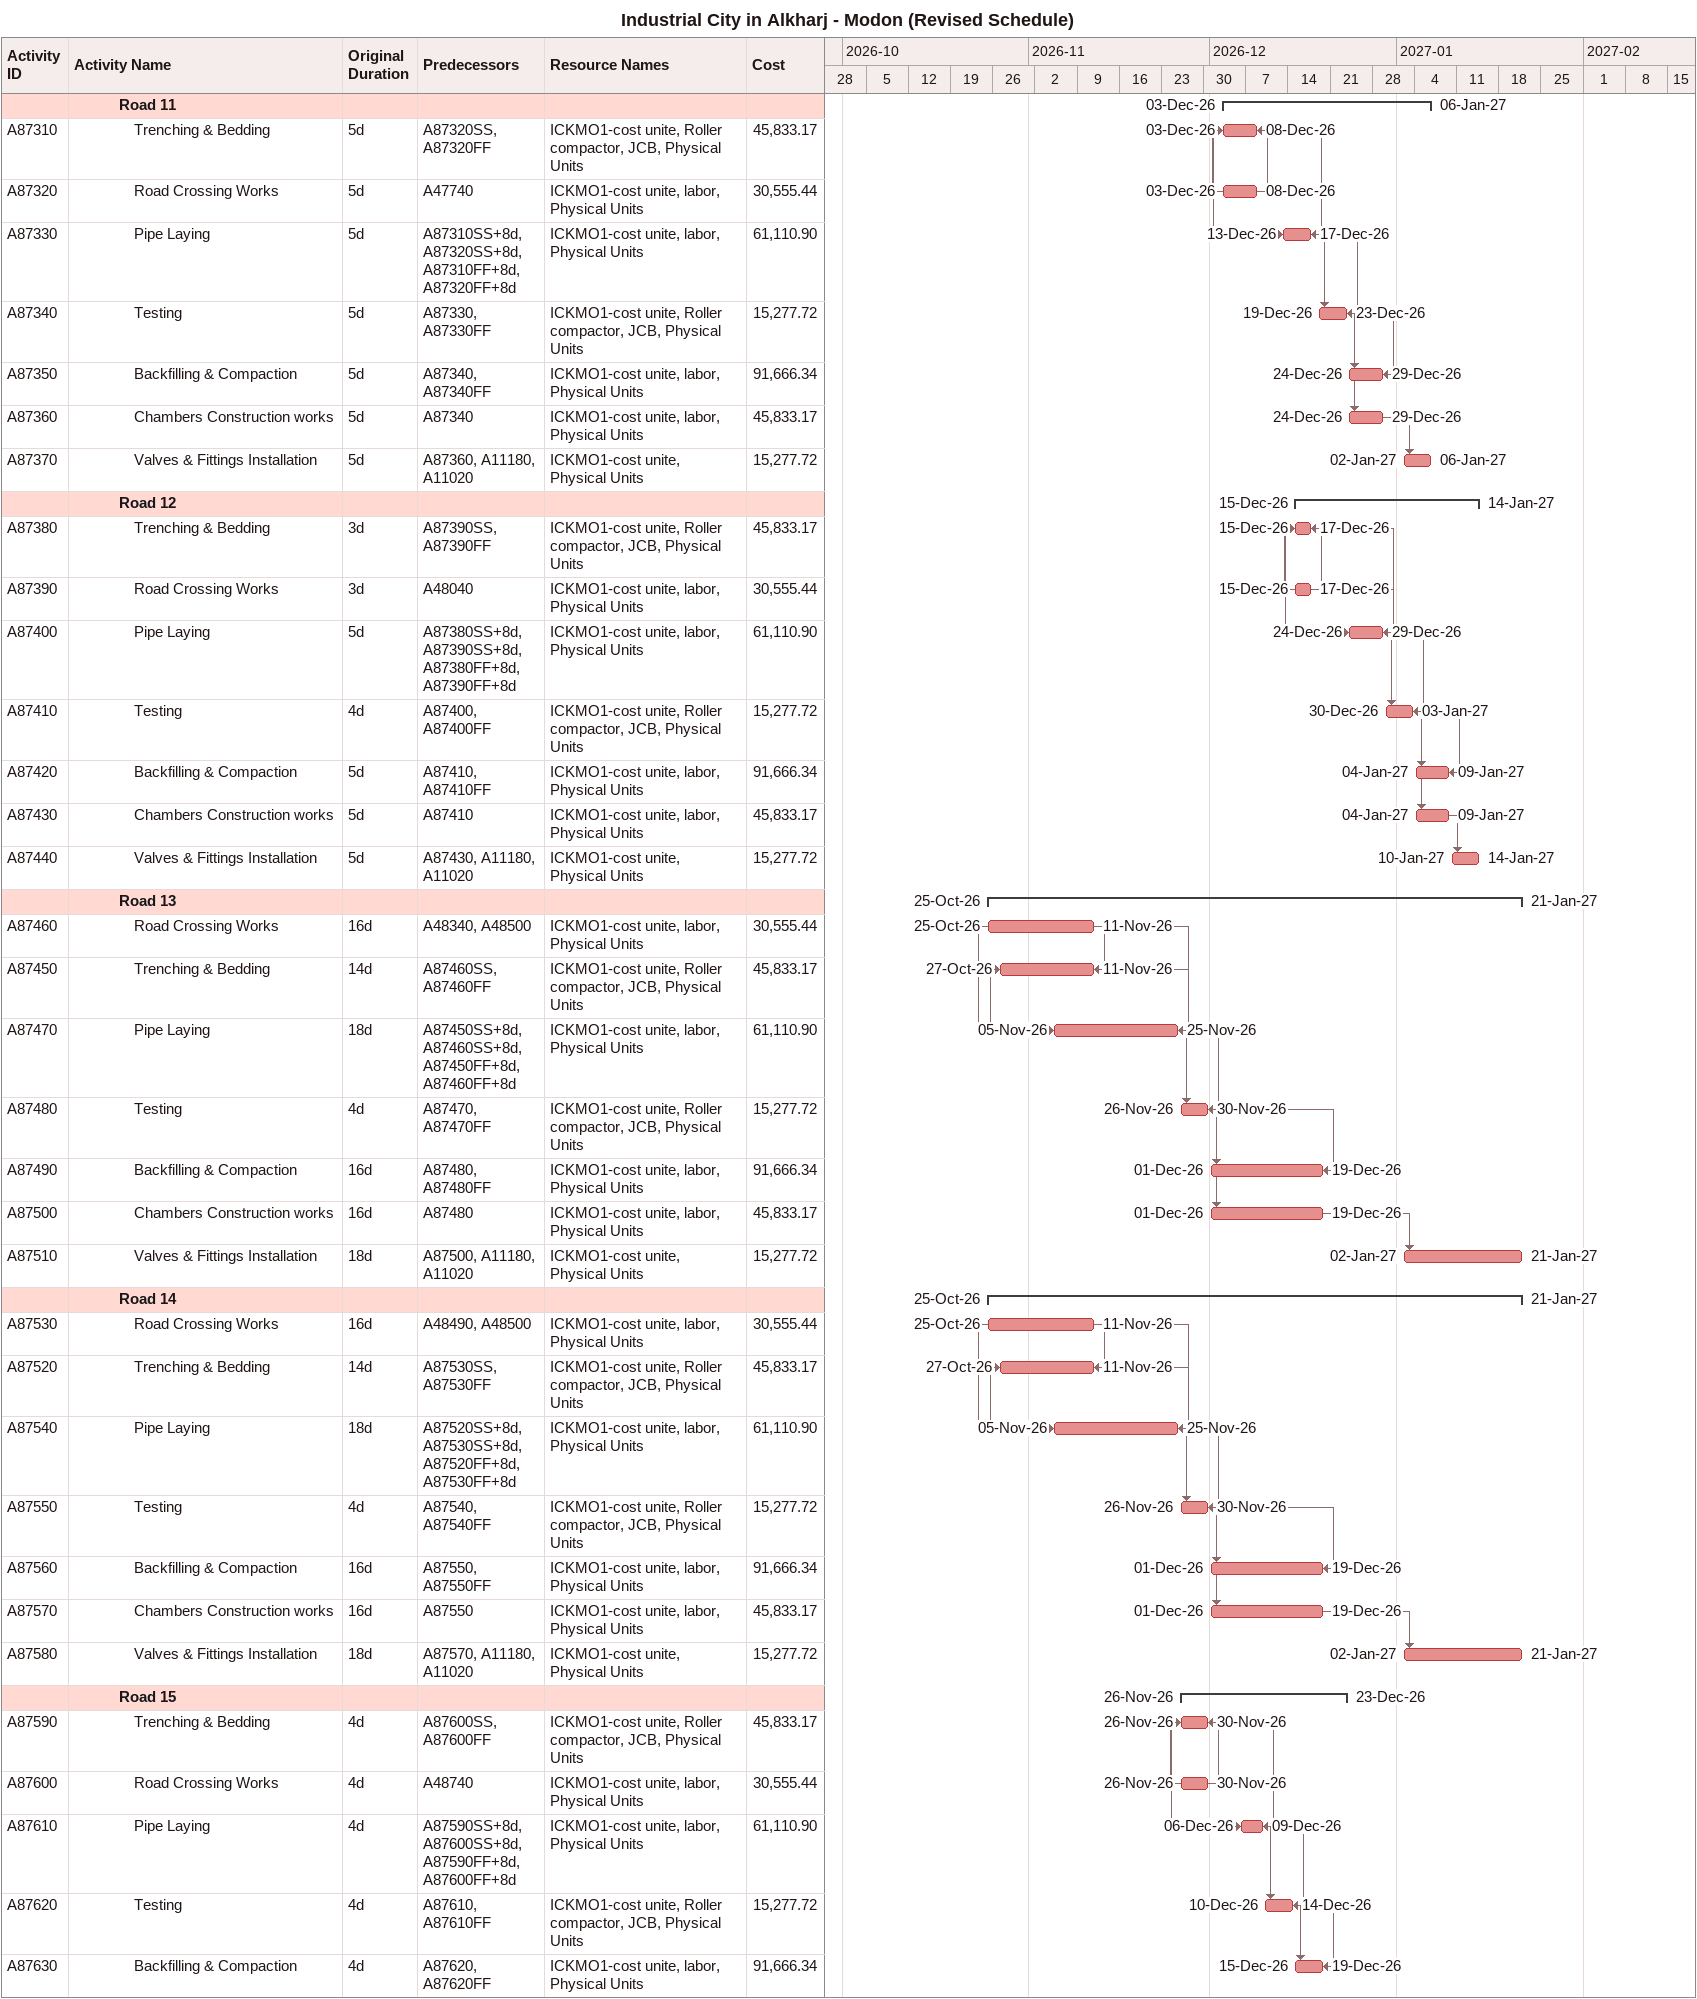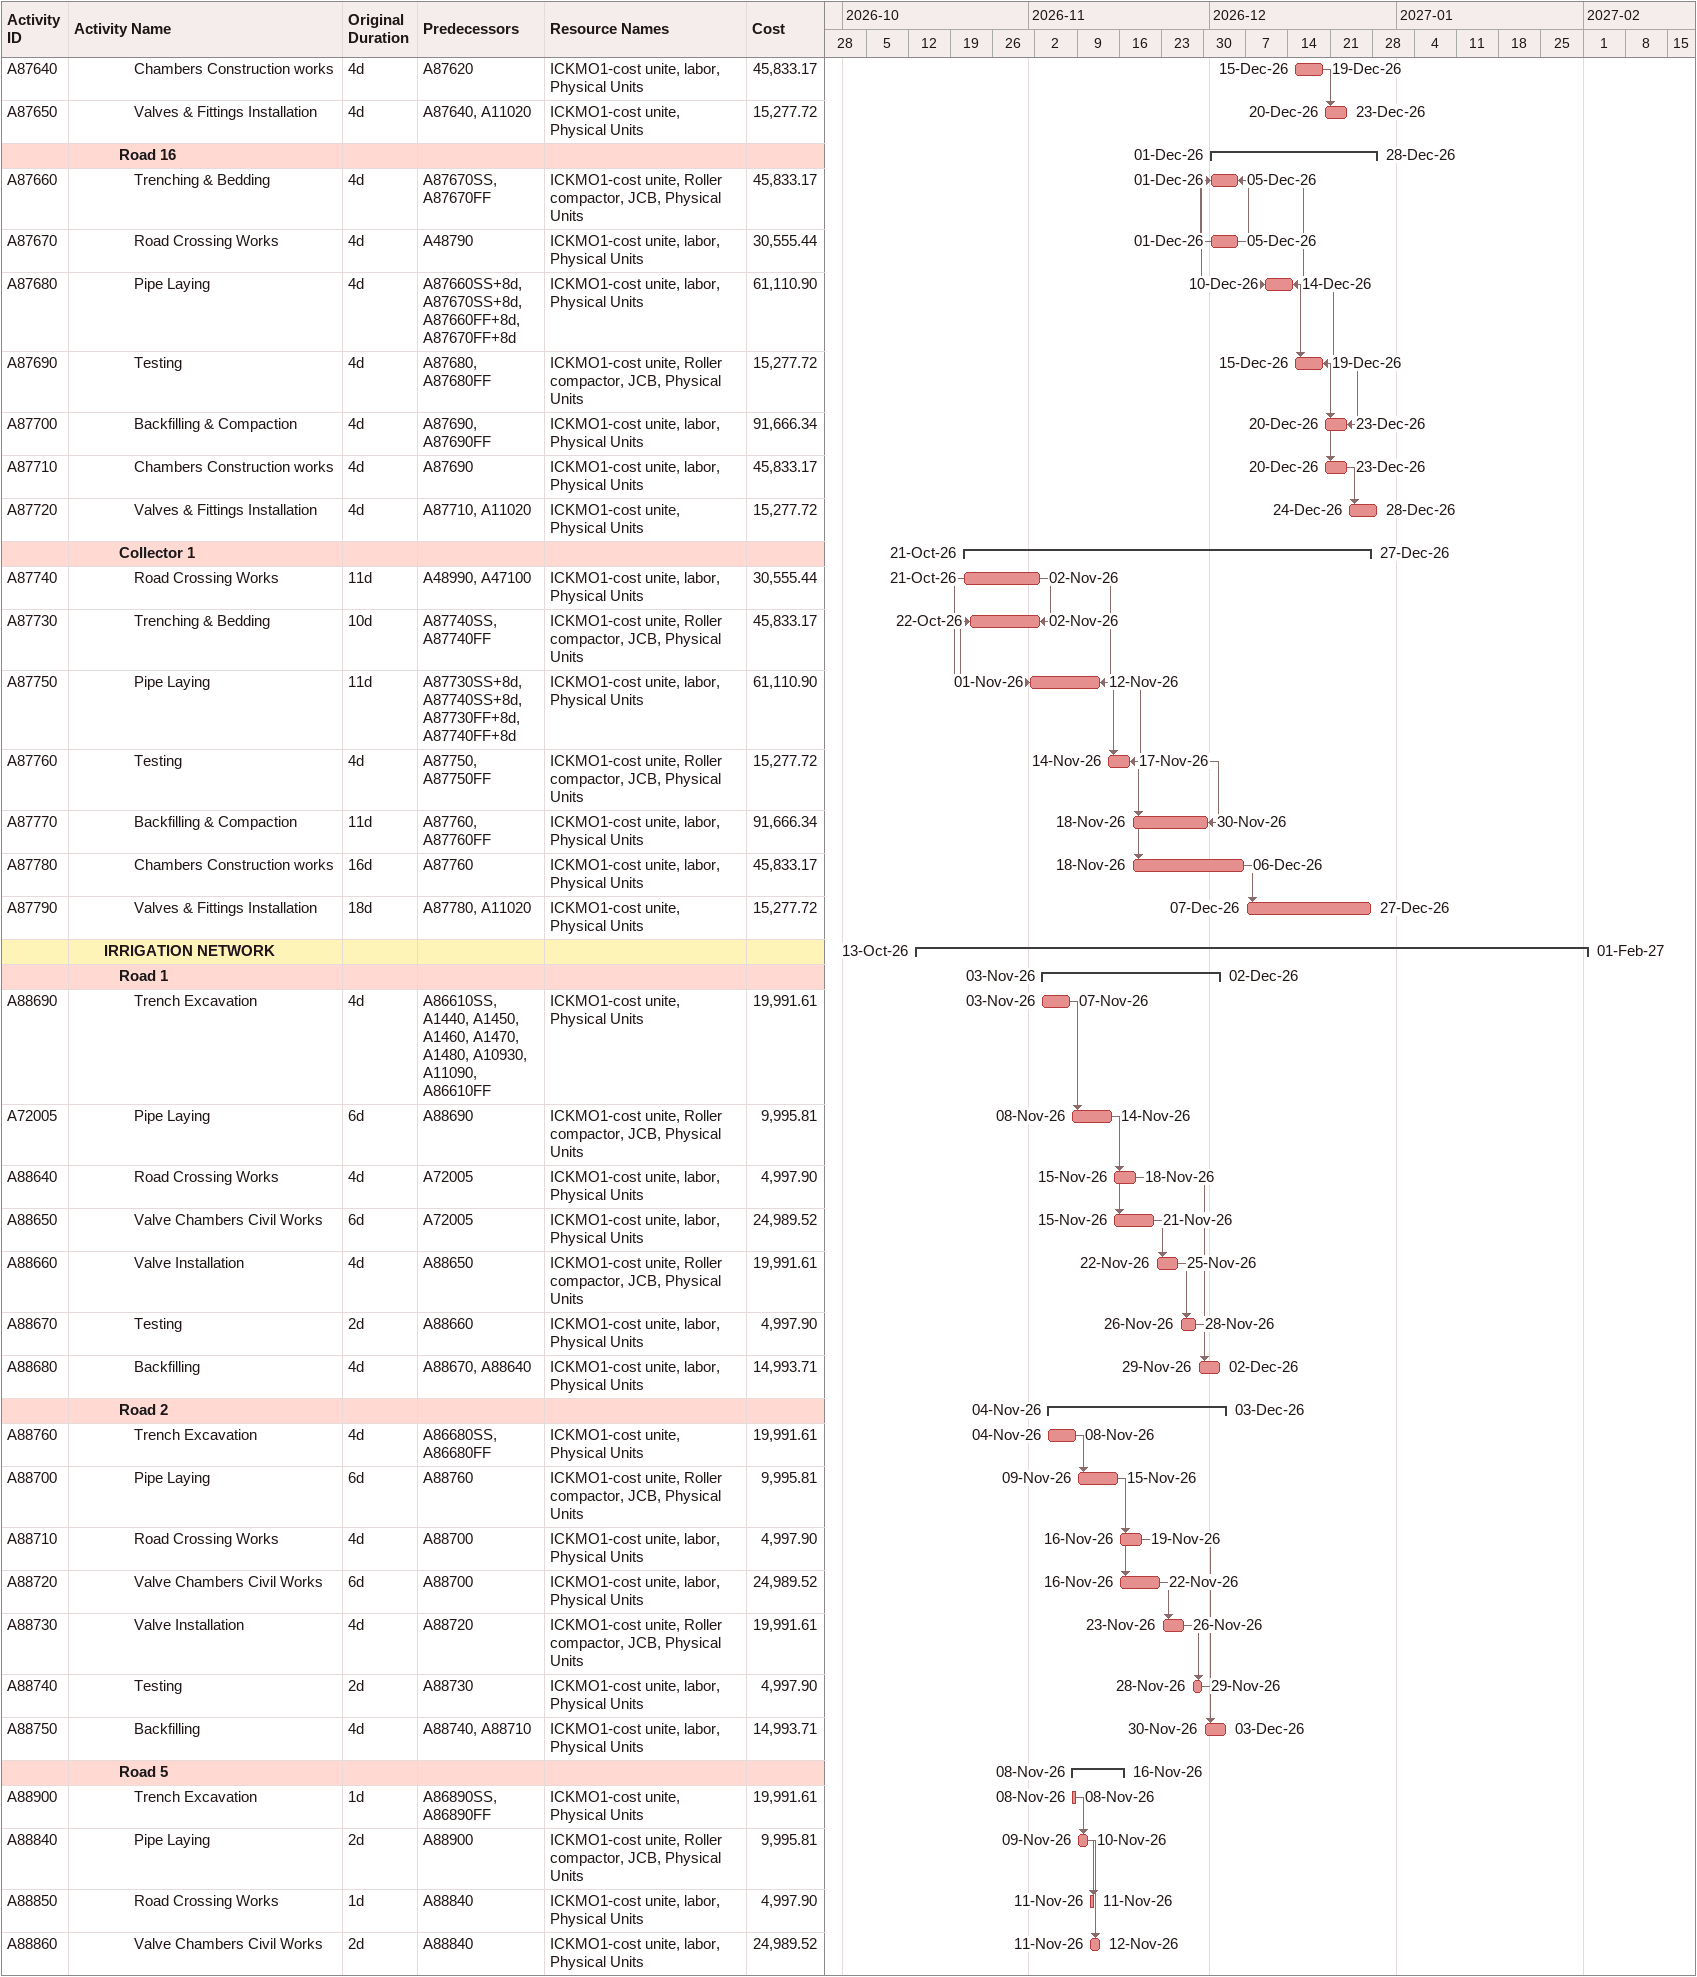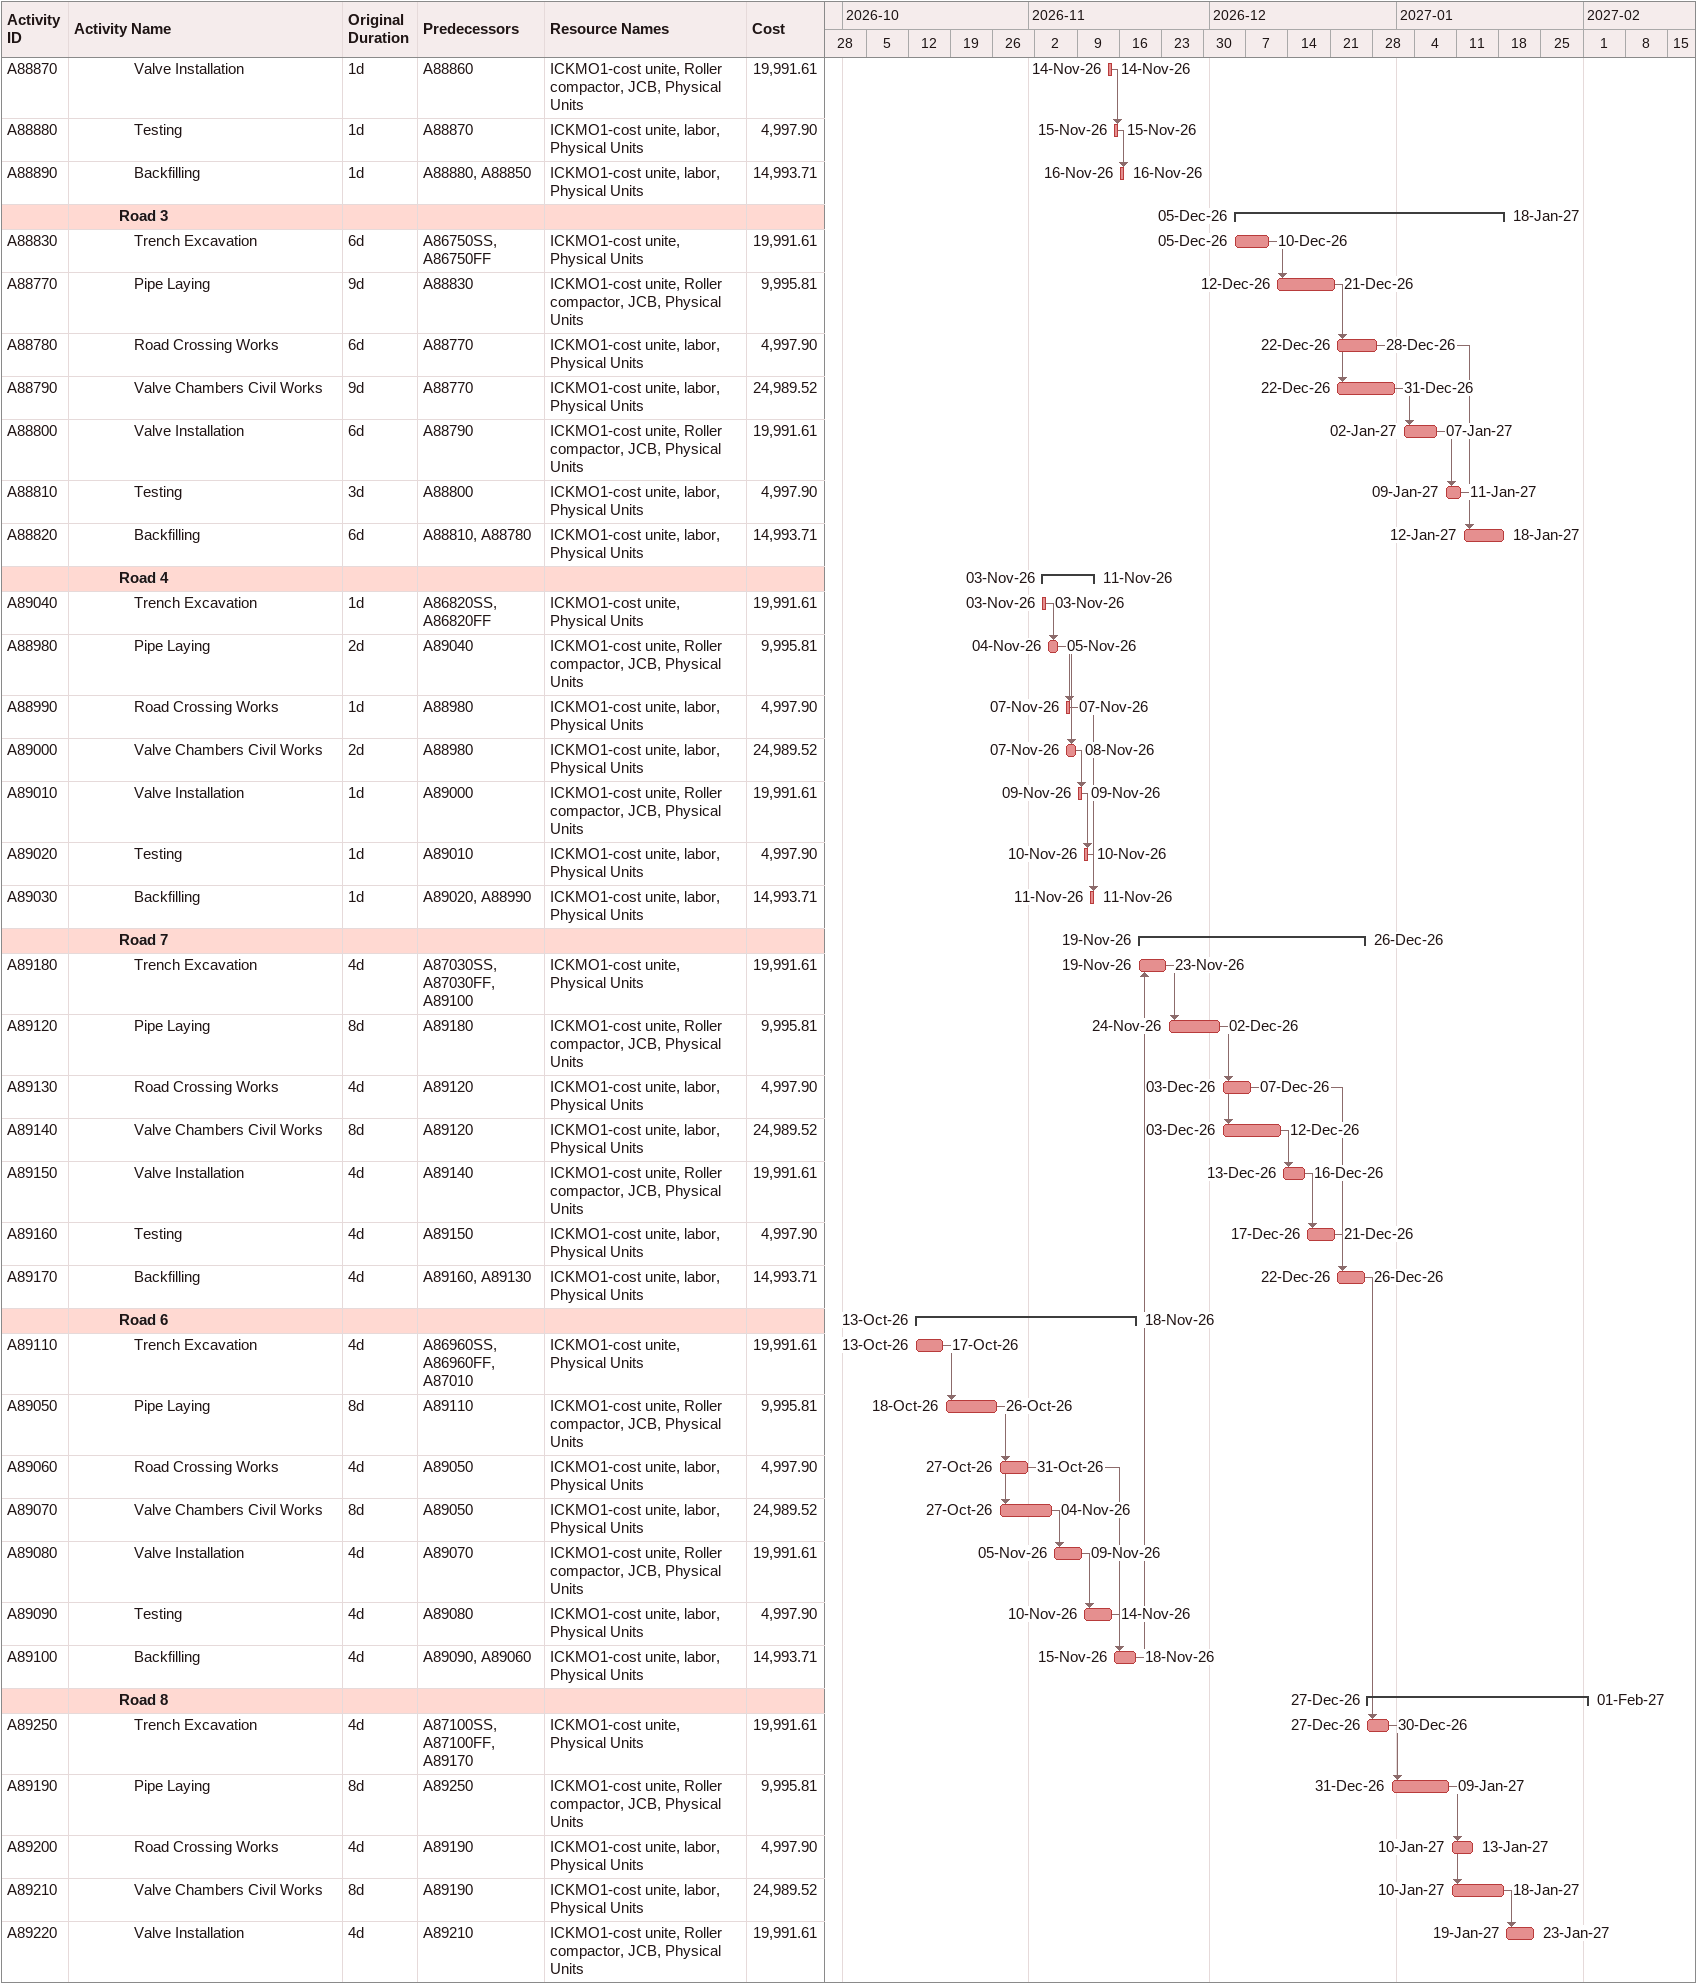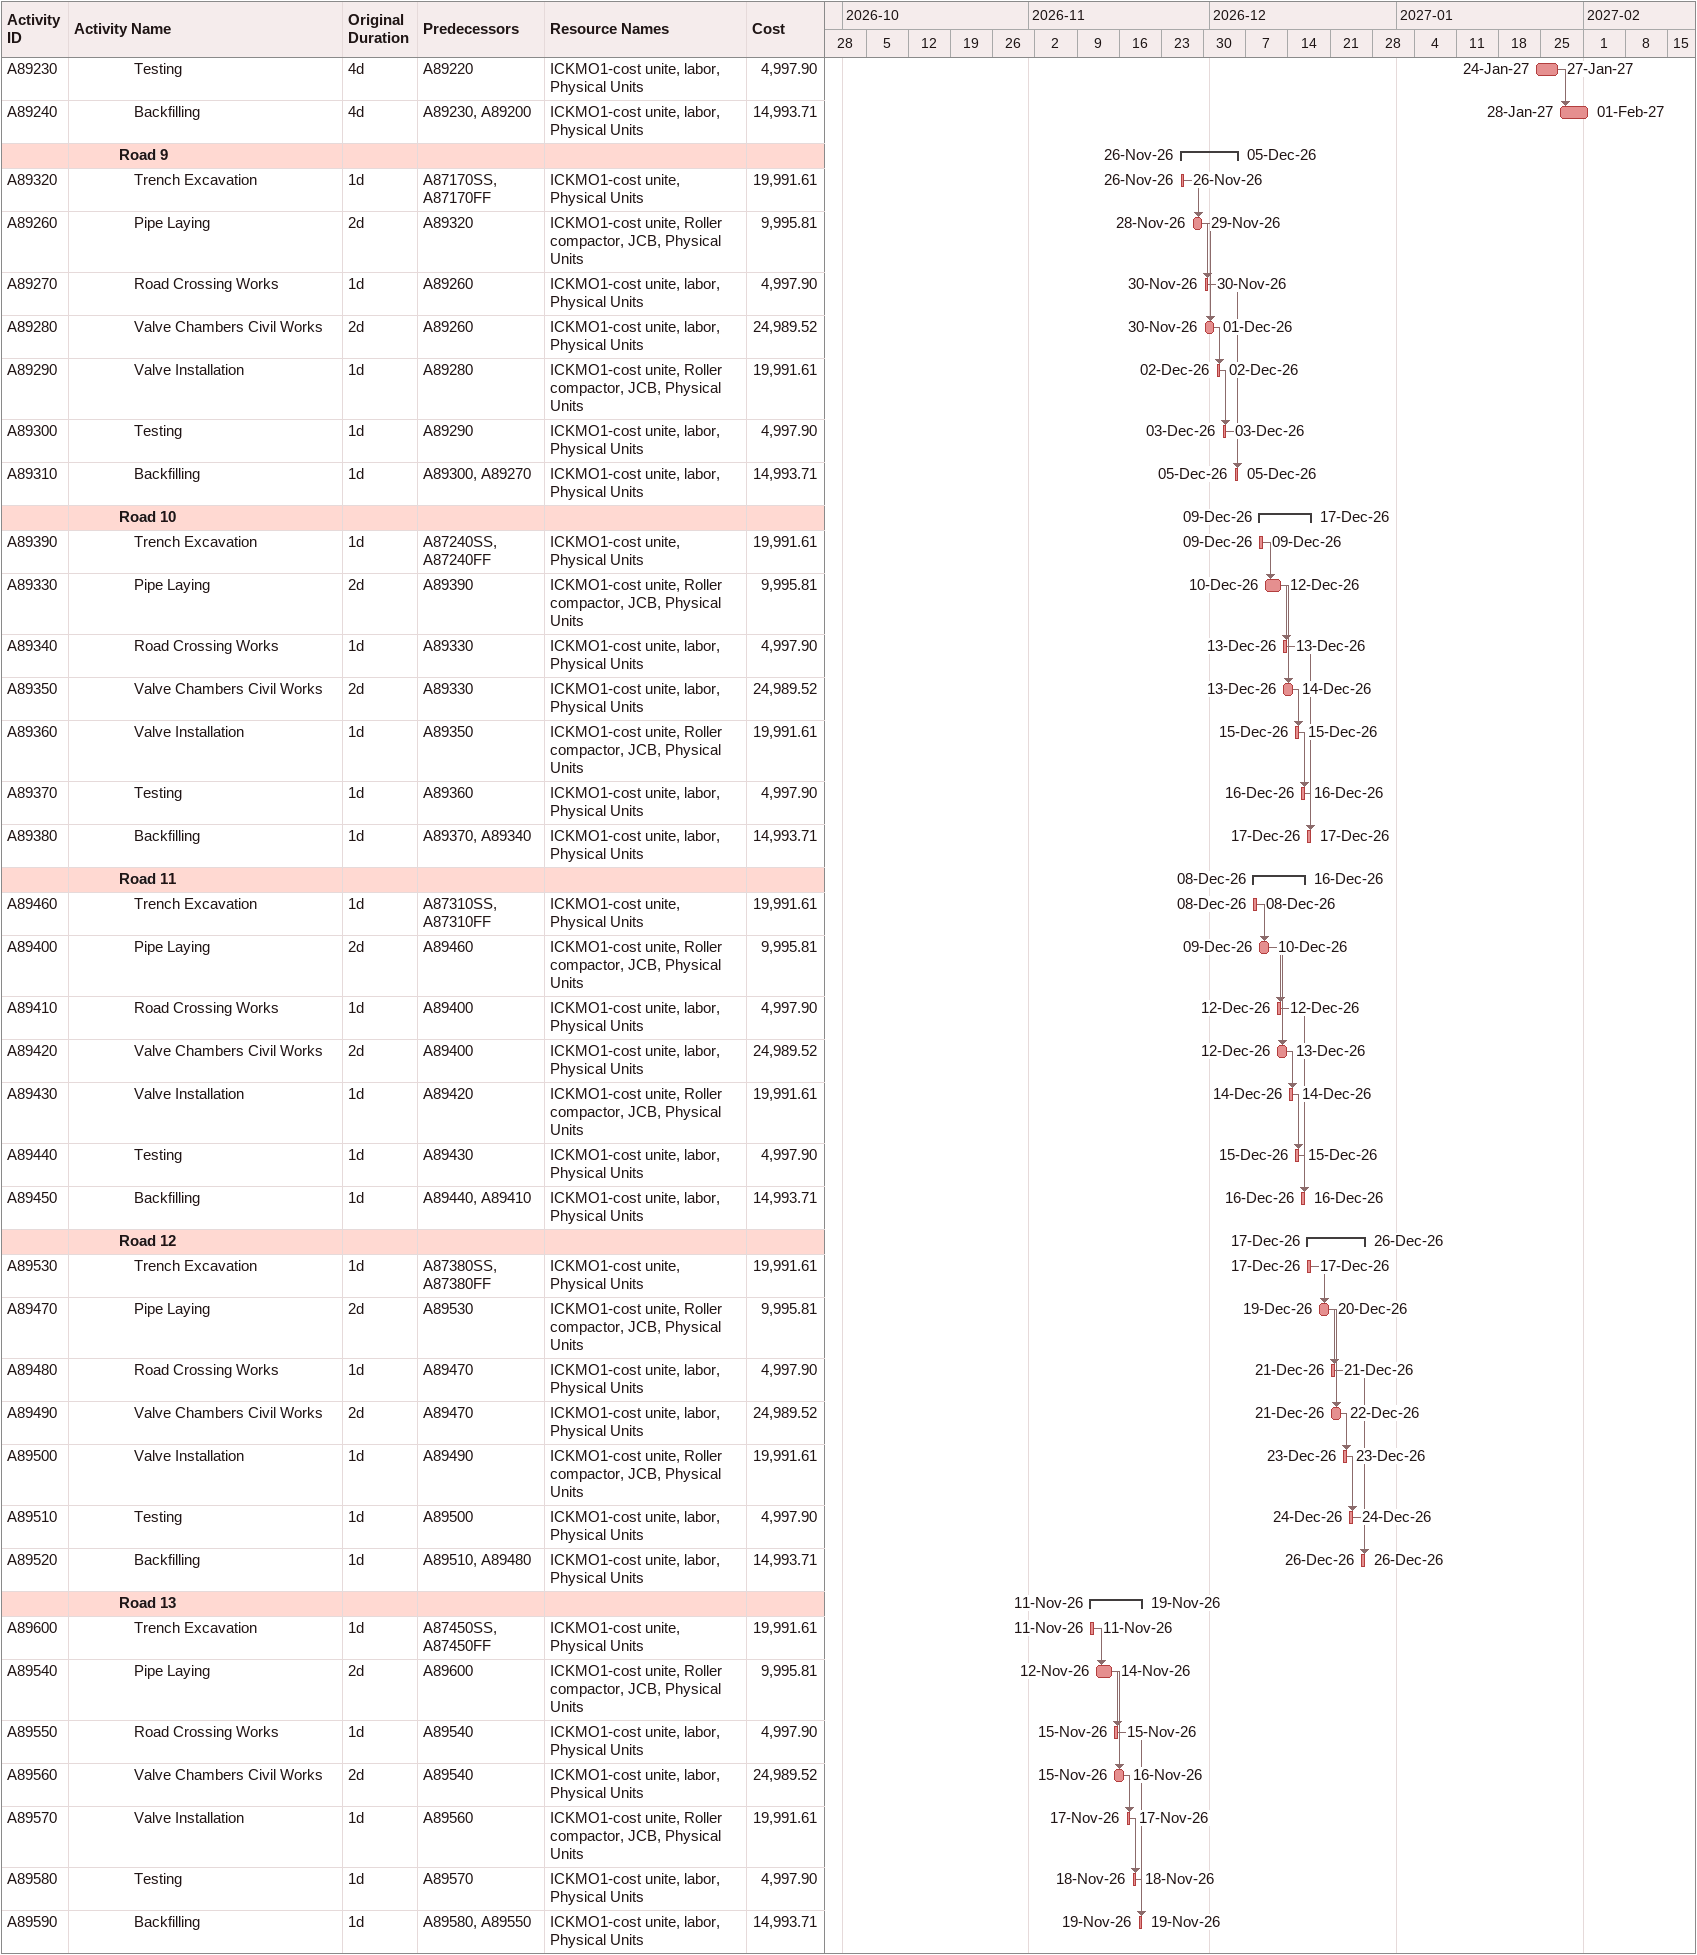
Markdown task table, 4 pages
Industrial City in Alkharj - Modon (Revised Schedule)

| ID | Level | Task | Original duration | Start | Finish | Predecessors | Resources | Cost |
|---|---|---|---|---|---|---|---|---|
|  | 4 | **Road 11** |  | 2026-12-03 | 2027-01-06 |  |  |  |
| A87310 | 5 | Trenching & Bedding | 5d | 2026-12-03 | 2026-12-08 | A87320SS, A87320FF | ICKMO1-cost unite, Roller compactor, JCB, Physical Units | 45833.17 |
| A87320 | 5 | Road Crossing Works | 5d | 2026-12-03 | 2026-12-08 | A47740 | ICKMO1-cost unite, labor, Physical Units | 30555.44 |
| A87330 | 5 | Pipe Laying | 5d | 2026-12-13 | 2026-12-17 | A87310SS+8d, A87320SS+8d, A87310FF+8d, A87320FF+8d | ICKMO1-cost unite, labor, Physical Units | 61110.90 |
| A87340 | 5 | Testing | 5d | 2026-12-19 | 2026-12-23 | A87330, A87330FF | ICKMO1-cost unite, Roller compactor, JCB, Physical Units | 15277.72 |
| A87350 | 5 | Backfilling & Compaction | 5d | 2026-12-24 | 2026-12-29 | A87340, A87340FF | ICKMO1-cost unite, labor, Physical Units | 91666.34 |
| A87360 | 5 | Chambers Construction works | 5d | 2026-12-24 | 2026-12-29 | A87340 | ICKMO1-cost unite, labor, Physical Units | 45833.17 |
| A87370 | 5 | Valves & Fittings Installation | 5d | 2027-01-02 | 2027-01-06 | A87360, A11180, A11020 | ICKMO1-cost unite, Physical Units | 15277.72 |
|  | 4 | **Road 12** |  | 2026-12-15 | 2027-01-14 |  |  |  |
| A87380 | 5 | Trenching & Bedding | 3d | 2026-12-15 | 2026-12-17 | A87390SS, A87390FF | ICKMO1-cost unite, Roller compactor, JCB, Physical Units | 45833.17 |
| A87390 | 5 | Road Crossing Works | 3d | 2026-12-15 | 2026-12-17 | A48040 | ICKMO1-cost unite, labor, Physical Units | 30555.44 |
| A87400 | 5 | Pipe Laying | 5d | 2026-12-24 | 2026-12-29 | A87380SS+8d, A87390SS+8d, A87380FF+8d, A87390FF+8d | ICKMO1-cost unite, labor, Physical Units | 61110.90 |
| A87410 | 5 | Testing | 4d | 2026-12-30 | 2027-01-03 | A87400, A87400FF | ICKMO1-cost unite, Roller compactor, JCB, Physical Units | 15277.72 |
| A87420 | 5 | Backfilling & Compaction | 5d | 2027-01-04 | 2027-01-09 | A87410, A87410FF | ICKMO1-cost unite, labor, Physical Units | 91666.34 |
| A87430 | 5 | Chambers Construction works | 5d | 2027-01-04 | 2027-01-09 | A87410 | ICKMO1-cost unite, labor, Physical Units | 45833.17 |
| A87440 | 5 | Valves & Fittings Installation | 5d | 2027-01-10 | 2027-01-14 | A87430, A11180, A11020 | ICKMO1-cost unite, Physical Units | 15277.72 |
|  | 4 | **Road 13** |  | 2026-10-25 | 2027-01-21 |  |  |  |
| A87460 | 5 | Road Crossing Works | 16d | 2026-10-25 | 2026-11-11 | A48340, A48500 | ICKMO1-cost unite, labor, Physical Units | 30555.44 |
| A87450 | 5 | Trenching & Bedding | 14d | 2026-10-27 | 2026-11-11 | A87460SS, A87460FF | ICKMO1-cost unite, Roller compactor, JCB, Physical Units | 45833.17 |
| A87470 | 5 | Pipe Laying | 18d | 2026-11-05 | 2026-11-25 | A87450SS+8d, A87460SS+8d, A87450FF+8d, A87460FF+8d | ICKMO1-cost unite, labor, Physical Units | 61110.90 |
| A87480 | 5 | Testing | 4d | 2026-11-26 | 2026-11-30 | A87470, A87470FF | ICKMO1-cost unite, Roller compactor, JCB, Physical Units | 15277.72 |
| A87490 | 5 | Backfilling & Compaction | 16d | 2026-12-01 | 2026-12-19 | A87480, A87480FF | ICKMO1-cost unite, labor, Physical Units | 91666.34 |
| A87500 | 5 | Chambers Construction works | 16d | 2026-12-01 | 2026-12-19 | A87480 | ICKMO1-cost unite, labor, Physical Units | 45833.17 |
| A87510 | 5 | Valves & Fittings Installation | 18d | 2027-01-02 | 2027-01-21 | A87500, A11180, A11020 | ICKMO1-cost unite, Physical Units | 15277.72 |
|  | 4 | **Road 14** |  | 2026-10-25 | 2027-01-21 |  |  |  |
| A87530 | 5 | Road Crossing Works | 16d | 2026-10-25 | 2026-11-11 | A48490, A48500 | ICKMO1-cost unite, labor, Physical Units | 30555.44 |
| A87520 | 5 | Trenching & Bedding | 14d | 2026-10-27 | 2026-11-11 | A87530SS, A87530FF | ICKMO1-cost unite, Roller compactor, JCB, Physical Units | 45833.17 |
| A87540 | 5 | Pipe Laying | 18d | 2026-11-05 | 2026-11-25 | A87520SS+8d, A87530SS+8d, A87520FF+8d, A87530FF+8d | ICKMO1-cost unite, labor, Physical Units | 61110.90 |
| A87550 | 5 | Testing | 4d | 2026-11-26 | 2026-11-30 | A87540, A87540FF | ICKMO1-cost unite, Roller compactor, JCB, Physical Units | 15277.72 |
| A87560 | 5 | Backfilling & Compaction | 16d | 2026-12-01 | 2026-12-19 | A87550, A87550FF | ICKMO1-cost unite, labor, Physical Units | 91666.34 |
| A87570 | 5 | Chambers Construction works | 16d | 2026-12-01 | 2026-12-19 | A87550 | ICKMO1-cost unite, labor, Physical Units | 45833.17 |
| A87580 | 5 | Valves & Fittings Installation | 18d | 2027-01-02 | 2027-01-21 | A87570, A11180, A11020 | ICKMO1-cost unite, Physical Units | 15277.72 |
|  | 4 | **Road 15** |  | 2026-11-26 | 2026-12-23 |  |  |  |
| A87590 | 5 | Trenching & Bedding | 4d | 2026-11-26 | 2026-11-30 | A87600SS, A87600FF | ICKMO1-cost unite, Roller compactor, JCB, Physical Units | 45833.17 |
| A87600 | 5 | Road Crossing Works | 4d | 2026-11-26 | 2026-11-30 | A48740 | ICKMO1-cost unite, labor, Physical Units | 30555.44 |
| A87610 | 5 | Pipe Laying | 4d | 2026-12-06 | 2026-12-09 | A87590SS+8d, A87600SS+8d, A87590FF+8d, A87600FF+8d | ICKMO1-cost unite, labor, Physical Units | 61110.90 |
| A87620 | 5 | Testing | 4d | 2026-12-10 | 2026-12-14 | A87610, A87610FF | ICKMO1-cost unite, Roller compactor, JCB, Physical Units | 15277.72 |
| A87630 | 5 | Backfilling & Compaction | 4d | 2026-12-15 | 2026-12-19 | A87620, A87620FF | ICKMO1-cost unite, labor, Physical Units | 91666.34 |
| A87640 | 5 | Chambers Construction works | 4d | 2026-12-15 | 2026-12-19 | A87620 | ICKMO1-cost unite, labor, Physical Units | 45833.17 |
| A87650 | 5 | Valves & Fittings Installation | 4d | 2026-12-20 | 2026-12-23 | A87640, A11020 | ICKMO1-cost unite, Physical Units | 15277.72 |
|  | 4 | **Road 16** |  | 2026-12-01 | 2026-12-28 |  |  |  |
| A87660 | 5 | Trenching & Bedding | 4d | 2026-12-01 | 2026-12-05 | A87670SS, A87670FF | ICKMO1-cost unite, Roller compactor, JCB, Physical Units | 45833.17 |
| A87670 | 5 | Road Crossing Works | 4d | 2026-12-01 | 2026-12-05 | A48790 | ICKMO1-cost unite, labor, Physical Units | 30555.44 |
| A87680 | 5 | Pipe Laying | 4d | 2026-12-10 | 2026-12-14 | A87660SS+8d, A87670SS+8d, A87660FF+8d, A87670FF+8d | ICKMO1-cost unite, labor, Physical Units | 61110.90 |
| A87690 | 5 | Testing | 4d | 2026-12-15 | 2026-12-19 | A87680, A87680FF | ICKMO1-cost unite, Roller compactor, JCB, Physical Units | 15277.72 |
| A87700 | 5 | Backfilling & Compaction | 4d | 2026-12-20 | 2026-12-23 | A87690, A87690FF | ICKMO1-cost unite, labor, Physical Units | 91666.34 |
| A87710 | 5 | Chambers Construction works | 4d | 2026-12-20 | 2026-12-23 | A87690 | ICKMO1-cost unite, labor, Physical Units | 45833.17 |
| A87720 | 5 | Valves & Fittings Installation | 4d | 2026-12-24 | 2026-12-28 | A87710, A11020 | ICKMO1-cost unite, Physical Units | 15277.72 |
|  | 4 | **Collector 1** |  | 2026-10-21 | 2026-12-27 |  |  |  |
| A87740 | 5 | Road Crossing Works | 11d | 2026-10-21 | 2026-11-02 | A48990, A47100 | ICKMO1-cost unite, labor, Physical Units | 30555.44 |
| A87730 | 5 | Trenching & Bedding | 10d | 2026-10-22 | 2026-11-02 | A87740SS, A87740FF | ICKMO1-cost unite, Roller compactor, JCB, Physical Units | 45833.17 |
| A87750 | 5 | Pipe Laying | 11d | 2026-11-01 | 2026-11-12 | A87730SS+8d, A87740SS+8d, A87730FF+8d, A87740FF+8d | ICKMO1-cost unite, labor, Physical Units | 61110.90 |
| A87760 | 5 | Testing | 4d | 2026-11-14 | 2026-11-17 | A87750, A87750FF | ICKMO1-cost unite, Roller compactor, JCB, Physical Units | 15277.72 |
| A87770 | 5 | Backfilling & Compaction | 11d | 2026-11-18 | 2026-11-30 | A87760, A87760FF | ICKMO1-cost unite, labor, Physical Units | 91666.34 |
| A87780 | 5 | Chambers Construction works | 16d | 2026-11-18 | 2026-12-06 | A87760 | ICKMO1-cost unite, labor, Physical Units | 45833.17 |
| A87790 | 5 | Valves & Fittings Installation | 18d | 2026-12-07 | 2026-12-27 | A87780, A11020 | ICKMO1-cost unite, Physical Units | 15277.72 |
|  | 3 | **IRRIGATION NETWORK** |  | 2026-10-13 | 2027-02-01 |  |  |  |
|  | 4 | **Road 1** |  | 2026-11-03 | 2026-12-02 |  |  |  |
| A88690 | 5 | Trench Excavation | 4d | 2026-11-03 | 2026-11-07 | A86610SS, A1440, A1450, A1460, A1470, A1480, A10930, A11090, A86610FF | ICKMO1-cost unite, Physical Units | 19991.61 |
| A72005 | 5 | Pipe Laying | 6d | 2026-11-08 | 2026-11-14 | A88690 | ICKMO1-cost unite, Roller compactor, JCB, Physical Units | 9995.81 |
| A88640 | 5 | Road Crossing Works | 4d | 2026-11-15 | 2026-11-18 | A72005 | ICKMO1-cost unite, labor, Physical Units | 4997.90 |
| A88650 | 5 | Valve Chambers Civil Works | 6d | 2026-11-15 | 2026-11-21 | A72005 | ICKMO1-cost unite, labor, Physical Units | 24989.52 |
| A88660 | 5 | Valve Installation | 4d | 2026-11-22 | 2026-11-25 | A88650 | ICKMO1-cost unite, Roller compactor, JCB, Physical Units | 19991.61 |
| A88670 | 5 | Testing | 2d | 2026-11-26 | 2026-11-28 | A88660 | ICKMO1-cost unite, labor, Physical Units | 4997.90 |
| A88680 | 5 | Backfilling | 4d | 2026-11-29 | 2026-12-02 | A88670, A88640 | ICKMO1-cost unite, labor, Physical Units | 14993.71 |
|  | 4 | **Road 2** |  | 2026-11-04 | 2026-12-03 |  |  |  |
| A88760 | 5 | Trench Excavation | 4d | 2026-11-04 | 2026-11-08 | A86680SS, A86680FF | ICKMO1-cost unite, Physical Units | 19991.61 |
| A88700 | 5 | Pipe Laying | 6d | 2026-11-09 | 2026-11-15 | A88760 | ICKMO1-cost unite, Roller compactor, JCB, Physical Units | 9995.81 |
| A88710 | 5 | Road Crossing Works | 4d | 2026-11-16 | 2026-11-19 | A88700 | ICKMO1-cost unite, labor, Physical Units | 4997.90 |
| A88720 | 5 | Valve Chambers Civil Works | 6d | 2026-11-16 | 2026-11-22 | A88700 | ICKMO1-cost unite, labor, Physical Units | 24989.52 |
| A88730 | 5 | Valve Installation | 4d | 2026-11-23 | 2026-11-26 | A88720 | ICKMO1-cost unite, Roller compactor, JCB, Physical Units | 19991.61 |
| A88740 | 5 | Testing | 2d | 2026-11-28 | 2026-11-29 | A88730 | ICKMO1-cost unite, labor, Physical Units | 4997.90 |
| A88750 | 5 | Backfilling | 4d | 2026-11-30 | 2026-12-03 | A88740, A88710 | ICKMO1-cost unite, labor, Physical Units | 14993.71 |
|  | 4 | **Road 5** |  | 2026-11-08 | 2026-11-16 |  |  |  |
| A88900 | 5 | Trench Excavation | 1d | 2026-11-08 | 2026-11-08 | A86890SS, A86890FF | ICKMO1-cost unite, Physical Units | 19991.61 |
| A88840 | 5 | Pipe Laying | 2d | 2026-11-09 | 2026-11-10 | A88900 | ICKMO1-cost unite, Roller compactor, JCB, Physical Units | 9995.81 |
| A88850 | 5 | Road Crossing Works | 1d | 2026-11-11 | 2026-11-11 | A88840 | ICKMO1-cost unite, labor, Physical Units | 4997.90 |
| A88860 | 5 | Valve Chambers Civil Works | 2d | 2026-11-11 | 2026-11-12 | A88840 | ICKMO1-cost unite, labor, Physical Units | 24989.52 |
| A88870 | 5 | Valve Installation | 1d | 2026-11-14 | 2026-11-14 | A88860 | ICKMO1-cost unite, Roller compactor, JCB, Physical Units | 19991.61 |
| A88880 | 5 | Testing | 1d | 2026-11-15 | 2026-11-15 | A88870 | ICKMO1-cost unite, labor, Physical Units | 4997.90 |
| A88890 | 5 | Backfilling | 1d | 2026-11-16 | 2026-11-16 | A88880, A88850 | ICKMO1-cost unite, labor, Physical Units | 14993.71 |
|  | 4 | **Road 3** |  | 2026-12-05 | 2027-01-18 |  |  |  |
| A88830 | 5 | Trench Excavation | 6d | 2026-12-05 | 2026-12-10 | A86750SS, A86750FF | ICKMO1-cost unite, Physical Units | 19991.61 |
| A88770 | 5 | Pipe Laying | 9d | 2026-12-12 | 2026-12-21 | A88830 | ICKMO1-cost unite, Roller compactor, JCB, Physical Units | 9995.81 |
| A88780 | 5 | Road Crossing Works | 6d | 2026-12-22 | 2026-12-28 | A88770 | ICKMO1-cost unite, labor, Physical Units | 4997.90 |
| A88790 | 5 | Valve Chambers Civil Works | 9d | 2026-12-22 | 2026-12-31 | A88770 | ICKMO1-cost unite, labor, Physical Units | 24989.52 |
| A88800 | 5 | Valve Installation | 6d | 2027-01-02 | 2027-01-07 | A88790 | ICKMO1-cost unite, Roller compactor, JCB, Physical Units | 19991.61 |
| A88810 | 5 | Testing | 3d | 2027-01-09 | 2027-01-11 | A88800 | ICKMO1-cost unite, labor, Physical Units | 4997.90 |
| A88820 | 5 | Backfilling | 6d | 2027-01-12 | 2027-01-18 | A88810, A88780 | ICKMO1-cost unite, labor, Physical Units | 14993.71 |
|  | 4 | **Road 4** |  | 2026-11-03 | 2026-11-11 |  |  |  |
| A89040 | 5 | Trench Excavation | 1d | 2026-11-03 | 2026-11-03 | A86820SS, A86820FF | ICKMO1-cost unite, Physical Units | 19991.61 |
| A88980 | 5 | Pipe Laying | 2d | 2026-11-04 | 2026-11-05 | A89040 | ICKMO1-cost unite, Roller compactor, JCB, Physical Units | 9995.81 |
| A88990 | 5 | Road Crossing Works | 1d | 2026-11-07 | 2026-11-07 | A88980 | ICKMO1-cost unite, labor, Physical Units | 4997.90 |
| A89000 | 5 | Valve Chambers Civil Works | 2d | 2026-11-07 | 2026-11-08 | A88980 | ICKMO1-cost unite, labor, Physical Units | 24989.52 |
| A89010 | 5 | Valve Installation | 1d | 2026-11-09 | 2026-11-09 | A89000 | ICKMO1-cost unite, Roller compactor, JCB, Physical Units | 19991.61 |
| A89020 | 5 | Testing | 1d | 2026-11-10 | 2026-11-10 | A89010 | ICKMO1-cost unite, labor, Physical Units | 4997.90 |
| A89030 | 5 | Backfilling | 1d | 2026-11-11 | 2026-11-11 | A89020, A88990 | ICKMO1-cost unite, labor, Physical Units | 14993.71 |
|  | 4 | **Road 7** |  | 2026-11-19 | 2026-12-26 |  |  |  |
| A89180 | 5 | Trench Excavation | 4d | 2026-11-19 | 2026-11-23 | A87030SS, A87030FF, A89100 | ICKMO1-cost unite, Physical Units | 19991.61 |
| A89120 | 5 | Pipe Laying | 8d | 2026-11-24 | 2026-12-02 | A89180 | ICKMO1-cost unite, Roller compactor, JCB, Physical Units | 9995.81 |
| A89130 | 5 | Road Crossing Works | 4d | 2026-12-03 | 2026-12-07 | A89120 | ICKMO1-cost unite, labor, Physical Units | 4997.90 |
| A89140 | 5 | Valve Chambers Civil Works | 8d | 2026-12-03 | 2026-12-12 | A89120 | ICKMO1-cost unite, labor, Physical Units | 24989.52 |
| A89150 | 5 | Valve Installation | 4d | 2026-12-13 | 2026-12-16 | A89140 | ICKMO1-cost unite, Roller compactor, JCB, Physical Units | 19991.61 |
| A89160 | 5 | Testing | 4d | 2026-12-17 | 2026-12-21 | A89150 | ICKMO1-cost unite, labor, Physical Units | 4997.90 |
| A89170 | 5 | Backfilling | 4d | 2026-12-22 | 2026-12-26 | A89160, A89130 | ICKMO1-cost unite, labor, Physical Units | 14993.71 |
|  | 4 | **Road 6** |  | 2026-10-13 | 2026-11-18 |  |  |  |
| A89110 | 5 | Trench Excavation | 4d | 2026-10-13 | 2026-10-17 | A86960SS, A86960FF, A87010 | ICKMO1-cost unite, Physical Units | 19991.61 |
| A89050 | 5 | Pipe Laying | 8d | 2026-10-18 | 2026-10-26 | A89110 | ICKMO1-cost unite, Roller compactor, JCB, Physical Units | 9995.81 |
| A89060 | 5 | Road Crossing Works | 4d | 2026-10-27 | 2026-10-31 | A89050 | ICKMO1-cost unite, labor, Physical Units | 4997.90 |
| A89070 | 5 | Valve Chambers Civil Works | 8d | 2026-10-27 | 2026-11-04 | A89050 | ICKMO1-cost unite, labor, Physical Units | 24989.52 |
| A89080 | 5 | Valve Installation | 4d | 2026-11-05 | 2026-11-09 | A89070 | ICKMO1-cost unite, Roller compactor, JCB, Physical Units | 19991.61 |
| A89090 | 5 | Testing | 4d | 2026-11-10 | 2026-11-14 | A89080 | ICKMO1-cost unite, labor, Physical Units | 4997.90 |
| A89100 | 5 | Backfilling | 4d | 2026-11-15 | 2026-11-18 | A89090, A89060 | ICKMO1-cost unite, labor, Physical Units | 14993.71 |
|  | 4 | **Road 8** |  | 2026-12-27 | 2027-02-01 |  |  |  |
| A89250 | 5 | Trench Excavation | 4d | 2026-12-27 | 2026-12-30 | A87100SS, A87100FF, A89170 | ICKMO1-cost unite, Physical Units | 19991.61 |
| A89190 | 5 | Pipe Laying | 8d | 2026-12-31 | 2027-01-09 | A89250 | ICKMO1-cost unite, Roller compactor, JCB, Physical Units | 9995.81 |
| A89200 | 5 | Road Crossing Works | 4d | 2027-01-10 | 2027-01-13 | A89190 | ICKMO1-cost unite, labor, Physical Units | 4997.90 |
| A89210 | 5 | Valve Chambers Civil Works | 8d | 2027-01-10 | 2027-01-18 | A89190 | ICKMO1-cost unite, labor, Physical Units | 24989.52 |
| A89220 | 5 | Valve Installation | 4d | 2027-01-19 | 2027-01-23 | A89210 | ICKMO1-cost unite, Roller compactor, JCB, Physical Units | 19991.61 |
| A89230 | 5 | Testing | 4d | 2027-01-24 | 2027-01-27 | A89220 | ICKMO1-cost unite, labor, Physical Units | 4997.90 |
| A89240 | 5 | Backfilling | 4d | 2027-01-28 | 2027-02-01 | A89230, A89200 | ICKMO1-cost unite, labor, Physical Units | 14993.71 |
|  | 4 | **Road 9** |  | 2026-11-26 | 2026-12-05 |  |  |  |
| A89320 | 5 | Trench Excavation | 1d | 2026-11-26 | 2026-11-26 | A87170SS, A87170FF | ICKMO1-cost unite, Physical Units | 19991.61 |
| A89260 | 5 | Pipe Laying | 2d | 2026-11-28 | 2026-11-29 | A89320 | ICKMO1-cost unite, Roller compactor, JCB, Physical Units | 9995.81 |
| A89270 | 5 | Road Crossing Works | 1d | 2026-11-30 | 2026-11-30 | A89260 | ICKMO1-cost unite, labor, Physical Units | 4997.90 |
| A89280 | 5 | Valve Chambers Civil Works | 2d | 2026-11-30 | 2026-12-01 | A89260 | ICKMO1-cost unite, labor, Physical Units | 24989.52 |
| A89290 | 5 | Valve Installation | 1d | 2026-12-02 | 2026-12-02 | A89280 | ICKMO1-cost unite, Roller compactor, JCB, Physical Units | 19991.61 |
| A89300 | 5 | Testing | 1d | 2026-12-03 | 2026-12-03 | A89290 | ICKMO1-cost unite, labor, Physical Units | 4997.90 |
| A89310 | 5 | Backfilling | 1d | 2026-12-05 | 2026-12-05 | A89300, A89270 | ICKMO1-cost unite, labor, Physical Units | 14993.71 |
|  | 4 | **Road 10** |  | 2026-12-09 | 2026-12-17 |  |  |  |
| A89390 | 5 | Trench Excavation | 1d | 2026-12-09 | 2026-12-09 | A87240SS, A87240FF | ICKMO1-cost unite, Physical Units | 19991.61 |
| A89330 | 5 | Pipe Laying | 2d | 2026-12-10 | 2026-12-12 | A89390 | ICKMO1-cost unite, Roller compactor, JCB, Physical Units | 9995.81 |
| A89340 | 5 | Road Crossing Works | 1d | 2026-12-13 | 2026-12-13 | A89330 | ICKMO1-cost unite, labor, Physical Units | 4997.90 |
| A89350 | 5 | Valve Chambers Civil Works | 2d | 2026-12-13 | 2026-12-14 | A89330 | ICKMO1-cost unite, labor, Physical Units | 24989.52 |
| A89360 | 5 | Valve Installation | 1d | 2026-12-15 | 2026-12-15 | A89350 | ICKMO1-cost unite, Roller compactor, JCB, Physical Units | 19991.61 |
| A89370 | 5 | Testing | 1d | 2026-12-16 | 2026-12-16 | A89360 | ICKMO1-cost unite, labor, Physical Units | 4997.90 |
| A89380 | 5 | Backfilling | 1d | 2026-12-17 | 2026-12-17 | A89370, A89340 | ICKMO1-cost unite, labor, Physical Units | 14993.71 |
|  | 4 | **Road 11** |  | 2026-12-08 | 2026-12-16 |  |  |  |
| A89460 | 5 | Trench Excavation | 1d | 2026-12-08 | 2026-12-08 | A87310SS, A87310FF | ICKMO1-cost unite, Physical Units | 19991.61 |
| A89400 | 5 | Pipe Laying | 2d | 2026-12-09 | 2026-12-10 | A89460 | ICKMO1-cost unite, Roller compactor, JCB, Physical Units | 9995.81 |
| A89410 | 5 | Road Crossing Works | 1d | 2026-12-12 | 2026-12-12 | A89400 | ICKMO1-cost unite, labor, Physical Units | 4997.90 |
| A89420 | 5 | Valve Chambers Civil Works | 2d | 2026-12-12 | 2026-12-13 | A89400 | ICKMO1-cost unite, labor, Physical Units | 24989.52 |
| A89430 | 5 | Valve Installation | 1d | 2026-12-14 | 2026-12-14 | A89420 | ICKMO1-cost unite, Roller compactor, JCB, Physical Units | 19991.61 |
| A89440 | 5 | Testing | 1d | 2026-12-15 | 2026-12-15 | A89430 | ICKMO1-cost unite, labor, Physical Units | 4997.90 |
| A89450 | 5 | Backfilling | 1d | 2026-12-16 | 2026-12-16 | A89440, A89410 | ICKMO1-cost unite, labor, Physical Units | 14993.71 |
|  | 4 | **Road 12** |  | 2026-12-17 | 2026-12-26 |  |  |  |
| A89530 | 5 | Trench Excavation | 1d | 2026-12-17 | 2026-12-17 | A87380SS, A87380FF | ICKMO1-cost unite, Physical Units | 19991.61 |
| A89470 | 5 | Pipe Laying | 2d | 2026-12-19 | 2026-12-20 | A89530 | ICKMO1-cost unite, Roller compactor, JCB, Physical Units | 9995.81 |
| A89480 | 5 | Road Crossing Works | 1d | 2026-12-21 | 2026-12-21 | A89470 | ICKMO1-cost unite, labor, Physical Units | 4997.90 |
| A89490 | 5 | Valve Chambers Civil Works | 2d | 2026-12-21 | 2026-12-22 | A89470 | ICKMO1-cost unite, labor, Physical Units | 24989.52 |
| A89500 | 5 | Valve Installation | 1d | 2026-12-23 | 2026-12-23 | A89490 | ICKMO1-cost unite, Roller compactor, JCB, Physical Units | 19991.61 |
| A89510 | 5 | Testing | 1d | 2026-12-24 | 2026-12-24 | A89500 | ICKMO1-cost unite, labor, Physical Units | 4997.90 |
| A89520 | 5 | Backfilling | 1d | 2026-12-26 | 2026-12-26 | A89510, A89480 | ICKMO1-cost unite, labor, Physical Units | 14993.71 |
|  | 4 | **Road 13** |  | 2026-11-11 | 2026-11-19 |  |  |  |
| A89600 | 5 | Trench Excavation | 1d | 2026-11-11 | 2026-11-11 | A87450SS, A87450FF | ICKMO1-cost unite, Physical Units | 19991.61 |
| A89540 | 5 | Pipe Laying | 2d | 2026-11-12 | 2026-11-14 | A89600 | ICKMO1-cost unite, Roller compactor, JCB, Physical Units | 9995.81 |
| A89550 | 5 | Road Crossing Works | 1d | 2026-11-15 | 2026-11-15 | A89540 | ICKMO1-cost unite, labor, Physical Units | 4997.90 |
| A89560 | 5 | Valve Chambers Civil Works | 2d | 2026-11-15 | 2026-11-16 | A89540 | ICKMO1-cost unite, labor, Physical Units | 24989.52 |
| A89570 | 5 | Valve Installation | 1d | 2026-11-17 | 2026-11-17 | A89560 | ICKMO1-cost unite, Roller compactor, JCB, Physical Units | 19991.61 |
| A89580 | 5 | Testing | 1d | 2026-11-18 | 2026-11-18 | A89570 | ICKMO1-cost unite, labor, Physical Units | 4997.90 |
| A89590 | 5 | Backfilling | 1d | 2026-11-19 | 2026-11-19 | A89580, A89550 | ICKMO1-cost unite, labor, Physical Units | 14993.71 |
